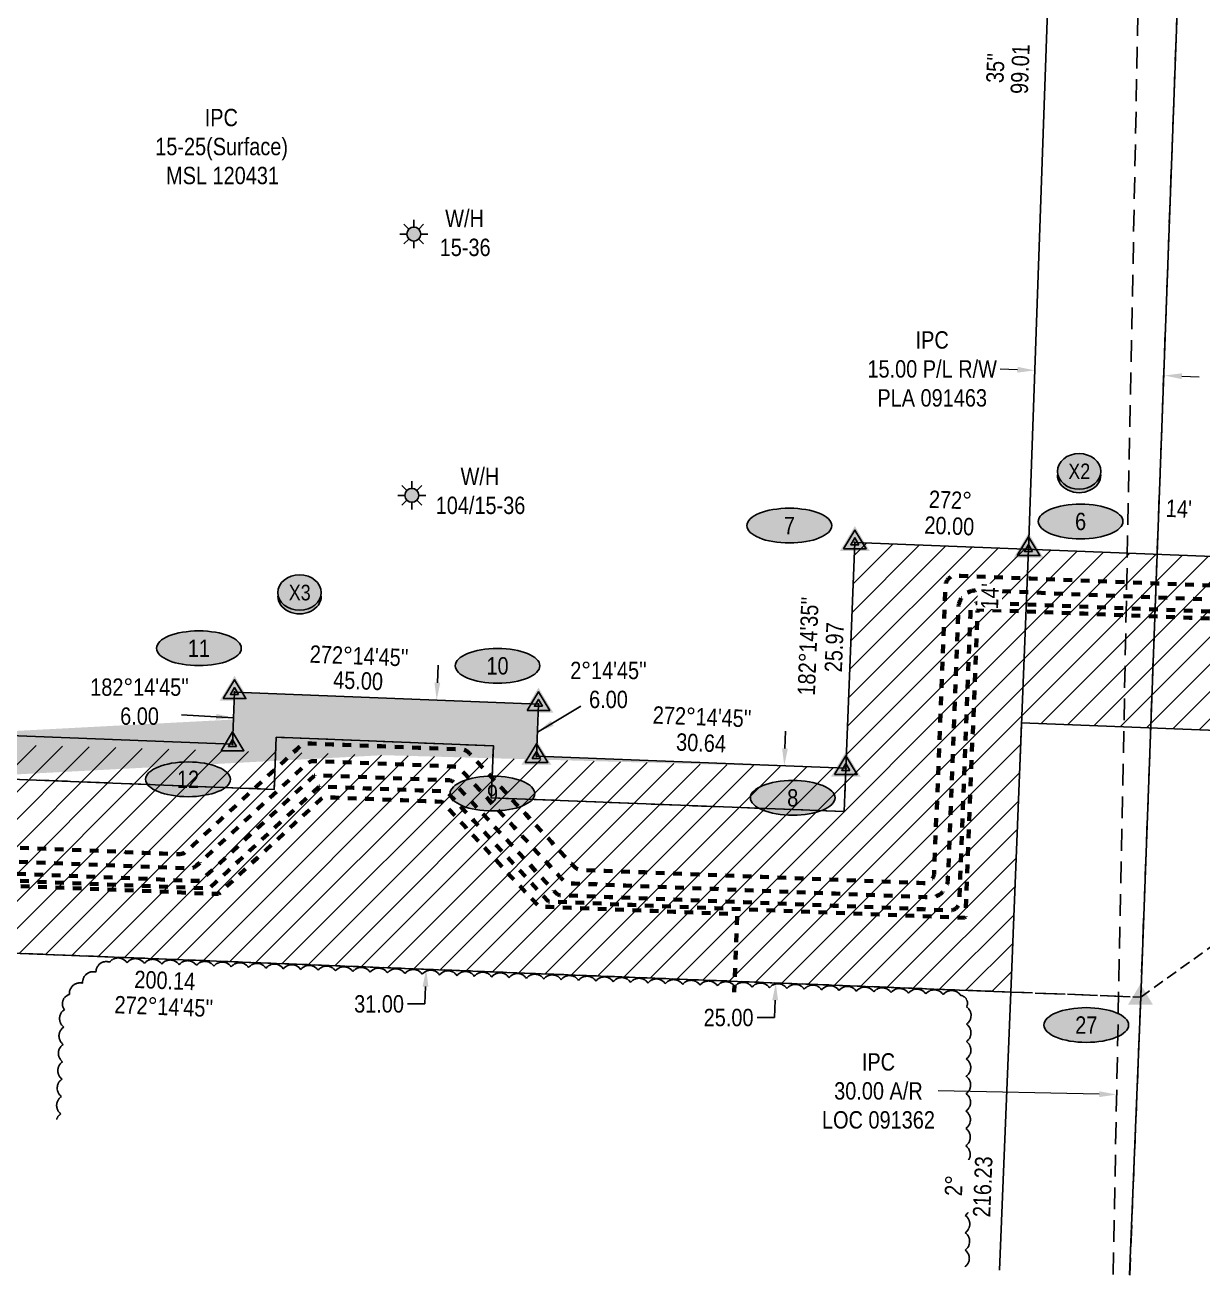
# Model space of a CAD drawing. Extents: x 394017 to 397185, y 6162863 to 6166407.
# Drawn here: x 396167 to 396844, y 6162883 to 6163602 of the extents above; entities that cross this region are included whole.
import ezdxf
from ezdxf.enums import TextEntityAlignment as Align

# ---------------------------------------------------------------- set-up
doc = ezdxf.new("R2010")
doc.units = 0
doc.header["$LTSCALE"] = 5
doc.header["$PDSIZE"] = 0.5
for name, pattern in [('0', [1, 1, 0]), ('foc-ACCESSROAD', [3.75, 2.5, -1.25]), ('foc-PROPOSED-HP', [2, 1, -1]), ('foc-TIELINE', [1.875, 1.25, -0.625]), ('HIDDEN2', [4.7625, 3.175, -1.5875])]:
    doc.linetypes.add(name, pattern=pattern)
doc.layers.get('Defpoints').update_dxf_attribs({"color": 9})
for name, color, linetype in [('AS-ROADS', 254, 'Continuous'), ('C-AR', 13, 'foc-ACCESSROAD'), ('C-RW', 13, 'Continuous'), ('C-WS', 13, 'foc-ACCESSROAD'), ('C-WS-S', 8, 'Continuous'), ('L-BD', 7, 'Continuous'), ('L-BD1', 253, 'Continuous'), ('L-MON', 1, 'Continuous'), ('L-TIE', 7, 'foc-TIELINE'), ('P-CROSSINGS', 250, 'Continuous'), ('P-ELEVATION', 7, 'Continuous'), ('P-PROPOSED', 10, 'Continuous'), ('P-PROPOSED-EXISTING-H', 59, 'Continuous'), ('P-PROPOSED-H', 21, 'Continuous'), ('P-TXT', 4, 'Continuous'), ('T-BUSH', 110, '0'), ('T-EXISTING TFA', 220, 'HIDDEN2')]:
    doc.layers.add(name, color=color, linetype=linetype)
for name, color, linetype, lineweight in [('C-AR-T', 13, 'Continuous', 9), ('C-RW-T', 13, 'Continuous', 9), ('C-WS-T', 13, 'Continuous', 9), ('PROPOSED HP', 240, 'foc-PROPOSED-HP', 60)]:
    doc.layers.add(name, color=color, linetype=linetype, lineweight=lineweight)
doc.styles.add('80', font='ARIALN.TTF', dxfattribs={"height": 10})
doc.styles.add('80CG', font='ARIALN.TTF', dxfattribs={"height": 10})
doc.styles.add('80L', font='ARIALN.TTF', dxfattribs={"height": 10})
doc.styles.add('Crossing', font='ARIALN.TTF', dxfattribs={"height": 10})
doc.dimstyles.new('Compass 5 000', dxfattribs={"dimscale": 5, "dimtxt": 9, "dimasz": 2, "dimexe": 0.2, "dimexo": 0.0625, "dimgap": 0.5, "dimtad": 0, "dimtih": 1, "dimtoh": 1, "dimzin": 0, "dimdsep": 46, "dimtxsty": '80CG', "dimcen": 0.1, "dimse1": 1, "dimse2": 1, "dimclrd": 256, "dimclrt": 256, "dimaunit": 1, "dimadec": 4, "dimazin": 0, "dimtfac": 0.06, "dimtofl": 0, "dimtmove": 0, "dimatfit": 1, "dimfxl": 0.2, "dimtolj": 1, "dimtzin": 0, "dimlwd": -1, "dimarcsym": 0})

# ---------------------------------------------------------------- blocks, each defined once
blk = doc.blocks.new('A$C13A22376')
at = {"layer": 'AS-ROADS', "const_width": 4.998, "flags": 128}
blk.add_lwpolyline([(395751.692, 6164935.574), (395688.898, 6164932.285), (395675.913, 6164937.15), (395670.17, 6164949.698), (395671.411, 6164974.767)], dxfattribs=at)
blk = doc.blocks.new('*D447')
at = {"layer": 'C-AR-T', "transparency": 16777216}
for p, q in [((396784.56, 6162986.61), (396691.82, 6162988.44)), ((396954.47, 6162983.26), (396964.47, 6162983.06))]:
    blk.add_line(p, q, dxfattribs=at)
for points in [[(396784.6, 6162988.28), (396784.53, 6162984.94), (396794.56, 6162986.41)], [(396954.51, 6162984.92), (396954.44, 6162981.59), (396944.47, 6162983.45)]]:
    blk.add_solid(points, dxfattribs=at)
at = {"layer": 'Defpoints', "color": 0, "transparency": 16777216}
for p in [(396794.45, 6162980.88), (396794.56, 6162986.41), (396944.37, 6162977.92)]:
    blk.add_point(p, dxfattribs=at)
at = {"layer": 'C-AR-T', "transparency": 16777216, "insert": (396657.55, 6162988.44), "char_height": 10, "attachment_point": 5, "style": '80CG'}
blk.add_mtext('\\A1;IPC\\P30.00 A/R\\PLOC 091362', dxfattribs=at)
blk = doc.blocks.new('*D449')
at = {"layer": 'C-RW-T', "transparency": 16777216}
for p, q in [((396737.54, 6163403.29), (396727.55, 6163403.69)), ((396832.05, 6163399.57), (396842.04, 6163399.17))]:
    blk.add_line(p, q, dxfattribs=at)
for points in [[(396737.6, 6163404.96), (396737.47, 6163401.63), (396747.53, 6163402.9)], [(396832.11, 6163401.23), (396831.98, 6163397.9), (396822.05, 6163399.96)]]:
    blk.add_solid(points, dxfattribs=at)
at = {"layer": 'Defpoints', "color": 0, "transparency": 16777216}
for p in [(396747.72, 6163407.75), (396822.25, 6163404.81), (396822.05, 6163399.96)]:
    blk.add_point(p, dxfattribs=at)
at = {"layer": 'C-RW-T', "transparency": 16777216, "insert": (396688.46, 6163403.69), "char_height": 10, "attachment_point": 5, "style": '80CG'}
blk.add_mtext('\\A1;IPC\\P15.00 P/L R/W\\PPLA 091463', dxfattribs=at)
blk = doc.blocks.new('xing2')
h = blk.add_hatch(color=50)
h.dxf.hatch_style = 1
edge = h.paths.add_edge_path()
edge.add_ellipse((0, 0), major_axis=(-12.5, 0), ratio=0.816297, start_angle=0, end_angle=360)
h = blk.add_hatch(color=250)
h.dxf.hatch_style = 1
edge = h.paths.add_edge_path()
edge.add_ellipse((0, -2.05), major_axis=(-12.5, 0), ratio=0.816297, start_angle=0, end_angle=180)
edge.add_line((12.5, -2.05), (12.5, 0))
edge.add_ellipse((0, 0), major_axis=(-12.5, 0), ratio=0.816297, start_angle=0, end_angle=180, ccw=False)
edge.add_line((-12.5, 0), (-12.5, -2.05))
at = {"color": 250}
blk.add_ellipse((0, 0), major_axis=(-12.5, 0), ratio=0.816297, dxfattribs=at)
blk.add_ellipse((0, -2.05), major_axis=(-12.5, 0), ratio=0.816297, start_param=0, end_param=3.141593, dxfattribs=at)
at = {"color": 250, "style": 'Crossing'}
blk.add_attdef('CROSSING', text='', height=9, dxfattribs=at).set_placement((0.09, 0.02), align=Align.MIDDLE_CENTER)
at = {"color": 250, "style": 'Crossing', "flags": 1}
for tag, p in [('OWNER', (0.09, -12.49)), ('DESCRIPTION', (0.09, -25.77)), ('LOCATION', (0.09, -39.3)), ('DWG_REF', (0.09, -52.84))]:
    blk.add_attdef(tag, text='', height=9, dxfattribs=at).set_placement(p, align=Align.MIDDLE_CENTER)
blk = doc.blocks.new('GAS')
h = blk.add_hatch(color=255)
h.dxf.hatch_style = 1
edge = h.paths.add_edge_path()
edge.add_arc((0, 0), 0.9, 0, 360)
for p, q in [((0, 0.81), (0, 1.62)), ((-0.81, 0), (-1.62, 0)), ((-0.57, 0.57), (-1.14, 1.14)), ((0.57, 0.57), (1.14, 1.14)), ((1.62, 0), (0.81, 0)), ((-0.57, -0.57), (-1.14, -1.14)), ((0, -0.81), (0, -1.62)), ((1.14, -1.14), (0.57, -0.57))]:
    blk.add_line(p, q)
blk.add_circle((0, 0), 0.8)
blk = doc.blocks.new('TRIA')
blk.add_hatch(color=255).paths.add_polyline_path([(-0.04, 1.52), (-1.47, -0.87), (1.39, -0.87)])
blk = doc.blocks.new('Hybrid_EC')
at = {"color": 251}
for points in [[(-1.3, -0.74), (0, 1.42), (1.3, -0.74)], [(0.47, -0.26), (0, 0.53), (-0.47, -0.26)]]:
    blk.add_lwpolyline(points, close=True, dxfattribs=at)
at = {"layer": 'Defpoints'}
blk.add_circle((0, 0), 0.05, dxfattribs=at)
at = {"xscale": 1.2, "yscale": 1.2, "zscale": 1.2}
blk.add_blockref('TRIA', (0.05, 0.06), dxfattribs=at)
blk = doc.blocks.new('we')
at = {"layer": 'P-ELEVATION'}
h = blk.add_hatch(color=111, dxfattribs=at)
h.dxf.hatch_style = 1
edge = h.paths.add_edge_path()
edge.add_ellipse((0, 0), major_axis=(-24.38, 0), ratio=0.410256, start_angle=0, end_angle=360)
at = {"layer": 'P-ELEVATION', "color": 7, "flags": 128}
blk.add_lwpolyline([(0, 0, 12.5, 0, 0), (-12.42, -6.43, 0, 0, 0)], format="xyseb", dxfattribs=at)
at = {"layer": 'P-ELEVATION', "color": 7}
blk.add_ellipse((0, 0), major_axis=(-24.38, 0), ratio=0.410256, dxfattribs=at)
at = {"layer": 'P-ELEVATION', "style": '80'}
blk.add_attdef('ELEVATION', text='', height=10, dxfattribs=at).set_placement((0, 0), align=Align.MIDDLE_CENTER)
blk = doc.blocks.new('STRIA')
blk.add_hatch(color=255).paths.add_polyline_path([(-0.04, 1.52), (-1.47, -0.87), (1.39, -0.87)])
blk = doc.blocks.new('STRIAA')
blk.add_blockref('STRIA', (0, 0))
blk = doc.blocks.new('STRIB')
at = {"color": 1}
blk.add_solid([(-1.12, -0.67), (-0.04, 1.13), (1.04, -0.67)], dxfattribs=at)
blk = doc.blocks.new('STRIBB')
blk.add_blockref('STRIB', (0, 0))
blk = doc.blocks.new('STRICC')
for name in ['STRIAA', 'STRIBB']:
    blk.add_blockref(name, (0, 0))
blk = doc.blocks.new('fdspike')
blk.add_blockref('STRICC', (0, 0))
blk = doc.blocks.new('*D491')
at = {"layer": 'Defpoints', "color": 0, "transparency": 16777216}
for p in [(396555.97, 6163177.33), (396551.1, 6163052.46), (396598.51, 6163050.61)]:
    blk.add_point(p, dxfattribs=at)
at = {"layer": 'P-TXT', "transparency": 16777216}
for p, q in [((396603.77, 6163185.47), (396604.16, 6163195.47)), ((396598.12, 6163040.62), (396597.73, 6163030.63)), ((396597.73, 6163030.63), (396587.73, 6163030.63))]:
    blk.add_line(p, q, dxfattribs=at)
for points in [[(396602.11, 6163185.54), (396605.44, 6163185.41), (396603.38, 6163175.48)], [(396596.46, 6163040.68), (396599.79, 6163040.55), (396598.51, 6163050.61)]]:
    blk.add_solid(points, dxfattribs=at)
at = {"layer": 'P-TXT', "transparency": 16777216, "insert": (396571.34, 6163030.63), "char_height": 10, "attachment_point": 5, "style": '80CG'}
blk.add_mtext('\\A1;25.00', dxfattribs=at)
blk = doc.blocks.new('*D492')
at = {"layer": 'Defpoints', "color": 0, "transparency": 16777216}
for p in [(396389.11, 6163213.85), (396383.07, 6163059.03), (396397.38, 6163058.47)]:
    blk.add_point(p, dxfattribs=at)
at = {"layer": 'P-TXT', "transparency": 16777216}
for p, q in [((396403.81, 6163223.29), (396404.2, 6163233.28)), ((396396.99, 6163048.48), (396396.6, 6163038.48)), ((396396.6, 6163038.48), (396386.6, 6163038.48))]:
    blk.add_line(p, q, dxfattribs=at)
for points in [[(396402.14, 6163223.35), (396405.47, 6163223.22), (396403.42, 6163213.29)], [(396395.32, 6163048.54), (396398.65, 6163048.41), (396397.38, 6163058.47)]]:
    blk.add_solid(points, dxfattribs=at)
at = {"layer": 'P-TXT', "transparency": 16777216, "insert": (396370.28, 6163038.48), "char_height": 10, "attachment_point": 5, "style": '80CG'}
blk.add_mtext('\\A1;31.00', dxfattribs=at)

msp = doc.modelspace()

# ---------------------------------------------------------------- hatches: boundary and pattern name
at = {"layer": 'P-PROPOSED-EXISTING-H'}
h = msp.add_hatch(dxfattribs=at)
h.set_pattern_fill('ANSI31', color=256, scale=3.5, style=0)
h.set_pattern_definition([(45, (-3396.142, 2759.127), (-7.857724106, 7.857724106), [])])
edge = h.paths.add_edge_path(flags=16)
edge.add_line((396638.755, 6163174.103), (396637.753, 6163149.132))
edge.add_line((396637.753, 6163149.132), (396434.848, 6163157.047))
edge.add_line((396434.848, 6163157.047), (396436.017, 6163187.013))
edge.add_line((396436.017, 6163187.013), (396311.157, 6163191.883))
edge.add_line((396311.157, 6163191.883), (396309.988, 6163161.917))
edge.add_line((396309.988, 6163161.917), (395796.82, 6163181.933))
edge.add_line((395796.82, 6163181.933), (395797.989, 6163211.9))
edge.add_line((395797.989, 6163211.9), (395673.129, 6163216.77))
edge.add_line((395673.129, 6163216.77), (395671.96, 6163186.803))
edge.add_line((395671.96, 6163186.803), (394733.983, 6163223.39))
edge.add_line((394733.983, 6163223.39), (394734.957, 6163248.371))
edge.add_line((394734.957, 6163248.371), (394636.399, 6163252.215))
edge.add_line((394636.399, 6163252.215), (394635.424, 6163227.234))
edge.add_line((394635.424, 6163227.234), (394341.116, 6163238.714))
h.paths.add_polyline_path([(394635.424, 6163227.234), (394341.116, 6163238.714), (394341.116, 6163138.674), (396733.669, 6163045.352), (396738.679, 6163170.205), (396739.882, 6163200.17), (397013.485, 6163189.498), (397018.142, 6163314.423), (397023.354, 6163454.255), (396998.381, 6163455.186), (396992.237, 6163290.367), (396643.966, 6163303.952), (396637.753, 6163149.132), (396434.848, 6163157.047), (396436.017, 6163187.013), (396311.157, 6163191.883), (396309.988, 6163161.917), (395796.82, 6163181.933), (395797.989, 6163211.9), (395673.129, 6163216.77), (395671.96, 6163186.803), (394733.983, 6163223.39), (394734.957, 6163248.371), (394636.399, 6163252.215)])
at = {"layer": 'P-PROPOSED-H'}
h = msp.add_hatch(color=256, dxfattribs=at)
h.dxf.hatch_style = 1
edge = h.paths.add_edge_path(flags=16)
edge.add_line((396638.755, 6163174.103), (396637.753, 6163149.132))
edge.add_line((396637.753, 6163149.132), (396434.848, 6163157.047))
edge.add_line((396434.848, 6163157.047), (396436.017, 6163187.013))
edge.add_line((396436.017, 6163187.013), (396311.157, 6163191.883))
edge.add_line((396311.157, 6163191.883), (396309.988, 6163161.917))
edge.add_line((396309.988, 6163161.917), (395796.82, 6163181.933))
edge.add_line((395796.82, 6163181.933), (395797.989, 6163211.9))
edge.add_line((395797.989, 6163211.9), (395673.129, 6163216.77))
edge.add_line((395673.129, 6163216.77), (395671.96, 6163186.803))
edge.add_line((395671.96, 6163186.803), (394733.983, 6163223.39))
edge.add_line((394733.983, 6163223.39), (394734.957, 6163248.371))
edge.add_line((394734.957, 6163248.371), (394636.399, 6163252.215))
edge.add_line((394636.399, 6163252.215), (394635.424, 6163227.234))
edge.add_line((394635.424, 6163227.234), (394341.116, 6163238.714))
h.paths.add_polyline_path([(396637.753, 6163149.132), (396638.755, 6163174.103), (396460.794, 6163181.044), (396461.963, 6163211.011), (396287.159, 6163217.829), (396285.99, 6163187.863), (395822.766, 6163205.931), (395823.935, 6163235.898), (395649.131, 6163242.716), (395647.962, 6163212.749), (394759.929, 6163247.388), (394760.903, 6163272.369), (394612.401, 6163278.161), (394611.426, 6163253.18), (394341.116, 6163263.724), (394341.116, 6163238.714), (394635.424, 6163227.234), (394636.399, 6163252.215), (394734.957, 6163248.371), (394733.983, 6163223.39), (395671.96, 6163186.803), (395673.129, 6163216.77), (395797.989, 6163211.9), (395796.82, 6163181.933), (396309.988, 6163161.917), (396311.157, 6163191.883), (396436.017, 6163187.013), (396434.848, 6163157.047)])

# ---------------------------------------------------------------- linework, layer by layer
at = {"layer": 'C-AR', "flags": 128}
msp.add_lwpolyline([(396792.519, 6162882.964), (396808.3, 6163682.428), (396810.47, 6163792.394), (396960.326, 6163786.521), (396957.818, 6163659.471), (397031.145, 6163656.529)], dxfattribs=at)
at = {"layer": 'C-RW'}
msp.add_lwpolyline([(396638.755, 6163174.103), (396637.753, 6163149.132), (396434.848, 6163157.047), (396436.017, 6163187.013), (396311.157, 6163191.883), (396309.988, 6163161.917), (395796.82, 6163181.933), (395797.989, 6163211.9), (395673.129, 6163216.77), (395671.96, 6163186.803), (394733.983, 6163223.39), (394734.957, 6163248.371), (394636.399, 6163252.215), (394635.424, 6163227.234), (394341.116, 6163238.714)], dxfattribs=at)
msp.add_polyline3d([(396727.251, 6162885.396, 0), (396733.669, 6163045.337, 0), (396743.89, 6163300.054, 0), (396761.397, 6163794.638, 0), (396836.34, 6163791.703, 0), (396832.06, 6163682.428, 0), (396808.441, 6163042.434, 0), (396802.057, 6162882.608, 0)], dxfattribs=at)
at = {"layer": 'C-WS', "flags": 128}
msp.add_lwpolyline([(395819.698, 6163863.42), (396087.454, 6163820.741), (396763.715, 6163794.049), (396836.34, 6163791.703), (396832.06, 6163682.428), (396808.441, 6163042.434), (396733.669, 6163045.337), (395808.001, 6163081.45), (395838.874, 6163860.363)], dxfattribs=at)
at = {"layer": 'C-WS'}
msp.add_lwpolyline([(394140.318, 6163146.506), (395553.307, 6163091.392), (395808.361, 6163081.436), (396733.669, 6163045.337), (396808.475, 6163042.43), (396802.073, 6162882.607)], dxfattribs=at)
at = {"layer": 'L-TIE', "flags": 128}
msp.add_lwpolyline([(396808.476, 6163042.434), (397013.485, 6163189.498)], dxfattribs=at)
at = {"layer": 'P-PROPOSED', "flags": 128}
msp.add_lwpolyline([(394341.116, 6163263.724), (394341.116, 6163138.674), (396733.669, 6163045.352), (396738.679, 6163170.205), (396739.882, 6163200.17), (397013.485, 6163189.498), (397018.142, 6163314.423), (397023.354, 6163454.255), (396998.381, 6163455.186), (396992.237, 6163290.367), (396643.966, 6163303.952), (396638.755, 6163174.103), (396460.794, 6163181.044), (396461.963, 6163211.011), (396287.159, 6163217.829), (396285.99, 6163187.863), (395822.766, 6163205.931), (395823.935, 6163235.898), (395649.131, 6163242.716), (395647.962, 6163212.749), (394759.929, 6163247.388), (394760.903, 6163272.369), (394612.401, 6163278.161), (394611.426, 6163253.18)], close=True, dxfattribs=at)
at = {"layer": 'PROPOSED HP', "flags": 128}
for points in [[(396123.884, 6163129.801), (396124.095, 6163129.793), (396124.307, 6163129.785), (396124.518, 6163129.776), (396124.729, 6163129.768), (396124.94, 6163129.76), (396125.152, 6163129.752), (396125.363, 6163129.743), (396125.574, 6163129.735), (396125.785, 6163129.727), (396125.997, 6163129.719), (396126.208, 6163129.71), (396128.25, 6163129.631), (396138.925, 6163129.214), (396149.599, 6163128.798), (396160.274, 6163128.382), (396170.948, 6163127.965), (396181.623, 6163127.549), (396192.298, 6163127.133), (396202.972, 6163126.716), (396213.647, 6163126.3), (396224.321, 6163125.884), (396234.996, 6163125.467), (396245.671, 6163125.051), (396252.684, 6163124.777), (396252.895, 6163124.769), (396253.106, 6163124.761), (396253.318, 6163124.753), (396253.529, 6163124.745), (396253.74, 6163124.736), (396253.951, 6163124.728), (396254.163, 6163124.72), (396254.374, 6163124.712), (396254.585, 6163124.703), (396254.796, 6163124.695), (396255.008, 6163124.687), (396255.373, 6163124.678), (396255.882, 6163124.702), (396256.393, 6163124.769), (396256.901, 6163124.88), (396257.399, 6163125.034), (396257.882, 6163125.231), (396258.346, 6163125.468), (396258.784, 6163125.741), (396259.194, 6163126.047), (396259.522, 6163126.333), (396259.677, 6163126.477), (396259.832, 6163126.62), (396259.987, 6163126.764), (396260.142, 6163126.907), (396260.298, 6163127.051), (396260.453, 6163127.194), (396260.608, 6163127.338), (396260.763, 6163127.482), (396260.918, 6163127.625), (396261.074, 6163127.769), (396261.229, 6163127.912), (396263.471, 6163129.986), (396268.686, 6163134.809), (396273.9, 6163139.632), (396279.115, 6163144.456), (396284.33, 6163149.279), (396289.544, 6163154.102), (396294.759, 6163158.925), (396299.974, 6163163.748), (396305.188, 6163168.571), (396310.403, 6163173.394), (396315.617, 6163178.217), (396320.832, 6163183.04), (396323.074, 6163185.114), (396323.23, 6163185.258), (396323.385, 6163185.401), (396323.54, 6163185.545), (396323.695, 6163185.689), (396323.85, 6163185.832), (396324.006, 6163185.976), (396324.161, 6163186.119), (396324.316, 6163186.263), (396324.471, 6163186.406), (396324.626, 6163186.55), (396324.782, 6163186.693), (396325.109, 6163186.98), (396325.519, 6163187.286), (396325.958, 6163187.559), (396326.421, 6163187.795), (396326.904, 6163187.992), (396327.403, 6163188.147), (396327.91, 6163188.258), (396328.421, 6163188.325), (396328.931, 6163188.348), (396329.296, 6163188.34), (396329.507, 6163188.331), (396329.718, 6163188.323), (396329.929, 6163188.315), (396330.141, 6163188.307), (396330.352, 6163188.299), (396330.563, 6163188.29), (396330.774, 6163188.282), (396330.986, 6163188.274), (396331.197, 6163188.266), (396331.408, 6163188.257), (396331.619, 6163188.249), (396336.287, 6163188.067), (396343.354, 6163187.791), (396350.421, 6163187.516), (396357.488, 6163187.24), (396364.555, 6163186.964), (396371.622, 6163186.689), (396378.689, 6163186.413), (396385.756, 6163186.138), (396392.823, 6163185.862), (396399.889, 6163185.586), (396406.956, 6163185.311), (396414.023, 6163185.035), (396415.434, 6163184.98), (396415.645, 6163184.972), (396415.857, 6163184.964), (396416.068, 6163184.955), (396416.279, 6163184.947), (396416.49, 6163184.939), (396416.702, 6163184.931), (396416.913, 6163184.922), (396417.124, 6163184.914), (396417.335, 6163184.906), (396417.547, 6163184.898), (396417.758, 6163184.889), (396418.272, 6163184.847), (396418.788, 6163184.761), (396419.299, 6163184.629), (396419.8, 6163184.452), (396420.285, 6163184.231), (396420.747, 6163183.97), (396421.183, 6163183.671), (396421.588, 6163183.338), (396421.958, 6163182.977), (396422.126, 6163182.796), (396422.273, 6163182.638), (396422.419, 6163182.479), (396422.565, 6163182.321), (396422.712, 6163182.163), (396422.858, 6163182.005), (396423.005, 6163181.846), (396423.151, 6163181.688), (396423.297, 6163181.53), (396423.444, 6163181.371), (396423.59, 6163181.213), (396425.157, 6163179.519), (396430.076, 6163174.201), (396434.995, 6163168.883), (396439.913, 6163163.565), (396444.832, 6163158.247), (396449.75, 6163152.929), (396454.669, 6163147.611), (396459.588, 6163142.294), (396464.506, 6163136.976), (396469.425, 6163131.658), (396474.344, 6163126.34), (396479.262, 6163121.022), (396480.829, 6163119.328), (396480.976, 6163119.169), (396481.122, 6163119.011), (396481.269, 6163118.853), (396481.415, 6163118.695), (396481.561, 6163118.536), (396481.708, 6163118.378), (396481.854, 6163118.22), (396482, 6163118.062), (396482.147, 6163117.903), (396482.293, 6163117.745), (396482.461, 6163117.563), (396482.832, 6163117.202), (396483.236, 6163116.87), (396483.672, 6163116.571), (396484.135, 6163116.31), (396484.619, 6163116.089), (396485.12, 6163115.912), (396485.631, 6163115.78), (396486.147, 6163115.693), (396486.662, 6163115.651), (396486.956, 6163115.64), (396487.249, 6163115.629), (396487.543, 6163115.617), (396487.837, 6163115.606), (396488.131, 6163115.594), (396488.425, 6163115.583), (396488.719, 6163115.571), (396489.013, 6163115.56), (396500.432, 6163115.114), (396522.976, 6163114.235), (396545.521, 6163113.356), (396568.065, 6163112.476), (396590.61, 6163111.597), (396613.154, 6163110.718), (396635.698, 6163109.838), (396658.243, 6163108.959), (396680.787, 6163108.08), (396683.285, 6163107.982, 0.4142136), (396689.614, 6163113.836), (396689.712, 6163116.334), (396695.96, 6163276.521), (396695.969, 6163276.766), (396695.979, 6163277.012), (396695.988, 6163277.257), (396695.998, 6163277.503), (396696.007, 6163277.749), (396696.017, 6163277.994), (396696.027, 6163278.24), (396696.036, 6163278.485), (396696.046, 6163278.731), (396696.055, 6163278.977), (396696.092, 6163279.471), (396696.181, 6163280.029), (396696.328, 6163280.592), (396696.533, 6163281.153), (396696.798, 6163281.702), (396697.122, 6163282.23), (396697.503, 6163282.728), (396697.936, 6163283.188), (396698.415, 6163283.6), (396698.931, 6163283.959), (396699.476, 6163284.26), (396700.04, 6163284.501), (396700.614, 6163284.681), (396701.188, 6163284.801), (396701.755, 6163284.864), (396702.307, 6163284.875), (396702.596, 6163284.864), (396702.841, 6163284.855), (396703.087, 6163284.845), (396703.332, 6163284.835), (396703.578, 6163284.826), (396703.824, 6163284.816), (396704.069, 6163284.807), (396704.315, 6163284.797), (396704.56, 6163284.788), (396704.806, 6163284.778), (396721.243, 6163284.137), (396745.207, 6163283.202), (396769.171, 6163282.268), (396793.135, 6163281.333), (396817.099, 6163280.398), (396841.063, 6163279.463), (396865.028, 6163278.529), (396888.992, 6163277.594), (396912.956, 6163276.659), (396936.92, 6163275.725), (396948.768, 6163275.263), (396949.068, 6163275.251), (396949.367, 6163275.239), (396949.666, 6163275.228), (396949.966, 6163275.216), (396950.265, 6163275.204), (396950.565, 6163275.193), (396950.864, 6163275.181), (396951.164, 6163275.169), (396951.463, 6163275.157), (396953.659, 6163275.072), (396959.515, 6163274.843), (396965.372, 6163274.615), (396971.228, 6163274.387), (396977.084, 6163274.158), (396982.94, 6163273.93), (396988.796, 6163273.701), (396994.652, 6163273.473), (397000.508, 6163273.245), (397006.364, 6163273.016), (397011.272, 6163272.825), (397011.572, 6163272.813), (397011.871, 6163272.801), (397012.17, 6163272.79), (397012.47, 6163272.778), (397012.769, 6163272.766), (397013.069, 6163272.755), (397013.368, 6163272.743), (397013.668, 6163272.731), (397013.967, 6163272.72), (397014.267, 6163272.708), (397014.451, 6163272.701), (397014.635, 6163272.694), (397014.819, 6163272.686), (397015.003, 6163272.679), (397015.187, 6163272.672)], [(397023.428, 6163264.345), (397022.698, 6163264.373), (397019.653, 6163264.492), (396960.092, 6163266.815), (396957.046, 6163266.934), (396716.627, 6163276.311), (396714.129, 6163276.408, 0.4142136), (396703.581, 6163266.652), (396703.483, 6163264.154), (396697.552, 6163112.09), (396697.455, 6163109.591, -0.4142136), (396686.907, 6163099.835), (396684.408, 6163099.933), (396667.197, 6163100.604), (396649.985, 6163101.275), (396632.773, 6163101.947), (396615.561, 6163102.618), (396598.349, 6163103.289), (396581.137, 6163103.961), (396563.925, 6163104.632), (396546.713, 6163105.303), (396529.501, 6163105.974), (396512.289, 6163106.646), (396495.078, 6163107.317), (396482.651, 6163107.802), (396482.437, 6163107.81), (396482.224, 6163107.818), (396482.011, 6163107.827), (396481.798, 6163107.835), (396481.585, 6163107.843), (396481.371, 6163107.852), (396481.158, 6163107.86), (396480.945, 6163107.868), (396480.732, 6163107.877), (396480.519, 6163107.885), (396480.306, 6163107.893), (396479.926, 6163107.915), (396479.416, 6163107.981), (396478.907, 6163108.091), (396478.406, 6163108.245), (396477.918, 6163108.443), (396477.449, 6163108.682), (396477.004, 6163108.96), (396476.587, 6163109.272), (396476.203, 6163109.615), (396475.923, 6163109.905), (396475.778, 6163110.062), (396475.633, 6163110.219), (396475.488, 6163110.375), (396475.343, 6163110.532), (396475.198, 6163110.688), (396475.054, 6163110.845), (396474.909, 6163111.002), (396474.764, 6163111.158), (396474.619, 6163111.315), (396474.474, 6163111.471), (396474.329, 6163111.628), (396471.264, 6163114.942), (396466.561, 6163120.027), (396461.858, 6163125.112), (396457.155, 6163130.197), (396452.452, 6163135.282), (396447.748, 6163140.367), (396443.045, 6163145.451), (396438.342, 6163150.536), (396433.639, 6163155.621), (396428.936, 6163160.706), (396424.233, 6163165.791), (396419.53, 6163170.875), (396419.031, 6163171.415), (396418.886, 6163171.572), (396418.741, 6163171.729), (396418.596, 6163171.885), (396418.451, 6163172.042), (396418.306, 6163172.199), (396418.162, 6163172.355), (396418.017, 6163172.512), (396417.872, 6163172.668), (396417.727, 6163172.825), (396417.582, 6163172.982), (396417.396, 6163173.182), (396417.027, 6163173.537), (396416.624, 6163173.863), (396416.19, 6163174.156), (396415.731, 6163174.413), (396415.251, 6163174.629), (396414.755, 6163174.803), (396414.249, 6163174.932), (396413.738, 6163175.017), (396413.229, 6163175.058), (396410.731, 6163175.156), (396335.443, 6163178.092), (396332.945, 6163178.19, 0.1989124), (396328.568, 6163176.574), (396326.732, 6163174.876), (396267.146, 6163119.763), (396265.31, 6163118.066, -0.1989124), (396260.934, 6163116.45), (396258.436, 6163116.547), (396126.07, 6163121.71), (396123.572, 6163121.807)], [(397018.098, 6163257.547), (397017.543, 6163257.569), (397015.766, 6163257.638), (396954.937, 6163260.011), (396953.16, 6163260.08), (396718.273, 6163269.241), (396718.072, 6163269.249), (396717.872, 6163269.257), (396717.671, 6163269.265), (396717.471, 6163269.273), (396717.271, 6163269.28), (396717.07, 6163269.288), (396716.87, 6163269.296), (396716.669, 6163269.304), (396716.469, 6163269.312), (396716.268, 6163269.32), (396716.068, 6163269.327), (396715.867, 6163269.335), (396715.56, 6163269.343), (396715.158, 6163269.325), (396714.754, 6163269.276), (396714.351, 6163269.193), (396713.956, 6163269.077), (396713.57, 6163268.93), (396713.199, 6163268.752), (396712.845, 6163268.545), (396712.511, 6163268.314), (396712.201, 6163268.059), (396711.914, 6163267.782), (396711.645, 6163267.48), (396711.4, 6163267.154), (396711.18, 6163266.807), (396710.988, 6163266.442), (396710.826, 6163266.062), (396710.696, 6163265.672), (396710.599, 6163265.275), (396710.534, 6163264.875), (396710.501, 6163264.476), (396710.493, 6163264.268), (396710.485, 6163264.067), (396710.477, 6163263.867), (396710.47, 6163263.666), (396710.462, 6163263.466), (396710.454, 6163263.265), (396710.446, 6163263.065), (396710.438, 6163262.865), (396710.431, 6163262.664), (396710.423, 6163262.464), (396710.415, 6163262.263), (396710.407, 6163262.063), (396710.149, 6163255.454), (396709.642, 6163242.438), (396709.134, 6163229.421), (396708.626, 6163216.404), (396708.119, 6163203.387), (396707.611, 6163190.371), (396707.103, 6163177.354), (396706.595, 6163164.337), (396706.088, 6163151.321), (396705.58, 6163138.304), (396705.072, 6163125.287), (396704.565, 6163112.271), (396704.076, 6163099.738), (396704.068, 6163099.538), (396704.06, 6163099.337), (396704.052, 6163099.137), (396704.045, 6163098.936), (396704.037, 6163098.736), (396704.029, 6163098.536), (396704.021, 6163098.335), (396704.013, 6163098.135), (396704.005, 6163097.934), (396703.998, 6163097.734), (396703.99, 6163097.533), (396703.982, 6163097.333), (396703.965, 6163097.019), (396703.915, 6163096.619), (396703.832, 6163096.22), (396703.717, 6163095.826), (396703.57, 6163095.44), (396703.392, 6163095.068), (396703.184, 6163094.712), (396702.95, 6163094.376), (396702.692, 6163094.063), (396702.413, 6163093.774), (396702.114, 6163093.51), (396701.791, 6163093.267), (396701.447, 6163093.049), (396701.083, 6163092.857), (396700.703, 6163092.696), (396700.312, 6163092.565), (396699.912, 6163092.467), (396699.508, 6163092.402), (396699.105, 6163092.37), (396698.705, 6163092.37), (396698.411, 6163092.381), (396698.117, 6163092.393), (396697.823, 6163092.404), (396697.529, 6163092.415), (396697.235, 6163092.427), (396696.941, 6163092.438), (396696.647, 6163092.45), (396696.353, 6163092.461), (396683.304, 6163092.97), (396657.499, 6163093.977), (396631.694, 6163094.983), (396605.89, 6163095.99), (396580.085, 6163096.996), (396554.28, 6163098.003), (396528.475, 6163099.009), (396502.671, 6163100.016), (396476.866, 6163101.022), (396476.635, 6163101.031), (396476.404, 6163101.04), (396476.174, 6163101.049), (396475.943, 6163101.058), (396475.713, 6163101.067), (396475.482, 6163101.076), (396475.251, 6163101.085), (396475.021, 6163101.094), (396474.79, 6163101.103), (396474.559, 6163101.112), (396474.321, 6163101.122), (396474.045, 6163101.149), (396473.77, 6163101.203), (396473.498, 6163101.282), (396473.233, 6163101.387), (396472.979, 6163101.516), (396472.739, 6163101.668), (396472.517, 6163101.839), (396472.313, 6163102.028), (396472.145, 6163102.208), (396471.988, 6163102.377), (396471.832, 6163102.547), (396471.675, 6163102.716), (396471.518, 6163102.886), (396471.361, 6163103.055), (396471.205, 6163103.225), (396471.048, 6163103.394), (396470.891, 6163103.563), (396470.734, 6163103.733), (396470.578, 6163103.902), (396466.264, 6163108.566), (396461.106, 6163114.142), (396455.948, 6163119.719), (396450.79, 6163125.296), (396445.632, 6163130.873), (396440.474, 6163136.449), (396435.316, 6163142.026), (396430.158, 6163147.603), (396425, 6163153.18), (396419.842, 6163158.756), (396414.684, 6163164.333), (396414.521, 6163164.509), (396414.358, 6163164.686), (396414.195, 6163164.862), (396414.032, 6163165.038), (396413.869, 6163165.214), (396413.706, 6163165.391), (396413.543, 6163165.567), (396413.38, 6163165.743), (396413.217, 6163165.92), (396413.054, 6163166.096), (396412.869, 6163166.289), (396412.651, 6163166.481), (396412.413, 6163166.653), (396412.157, 6163166.802), (396411.888, 6163166.926), (396411.609, 6163167.023), (396411.323, 6163167.092), (396411.036, 6163167.133), (396410.769, 6163167.148), (396410.529, 6163167.158), (396410.289, 6163167.167), (396410.049, 6163167.176), (396409.809, 6163167.186), (396409.569, 6163167.195), (396409.329, 6163167.204), (396409.089, 6163167.214), (396408.849, 6163167.223), (396408.61, 6163167.233), (396408.37, 6163167.242), (396337.18, 6163170.019), (396334.682, 6163170.116, 0.1989124), (396332.494, 6163169.308), (396330.659, 6163167.61), (396270.257, 6163111.743), (396268.421, 6163110.046, -0.1989124), (396266.233, 6163109.238), (396263.735, 6163109.335), (396123.373, 6163114.81), (396120.875, 6163114.907)]]:
    msp.add_lwpolyline(points, format="xyb", dxfattribs=at)
for points in [[(396103.935, 6163111.565), (396272.207, 6163105.002), (396272.287, 6163105.003), (396272.367, 6163105.012), (396272.447, 6163105.03), (396272.525, 6163105.056), (396272.599, 6163105.091), (396272.669, 6163105.133), (396272.733, 6163105.181), (396276.206, 6163108.392), (396282.808, 6163114.498), (396289.41, 6163120.604), (396296.012, 6163126.711), (396302.613, 6163132.817), (396309.215, 6163138.923), (396315.817, 6163145.029), (396322.419, 6163151.135), (396329.021, 6163157.242), (396335.623, 6163163.348), (396335.684, 6163163.399), (396335.751, 6163163.444), (396335.824, 6163163.482), (396335.9, 6163163.513), (396335.979, 6163163.535), (396336.059, 6163163.548), (396336.14, 6163163.553), (396340.16, 6163163.397), (396347.794, 6163163.1), (396355.428, 6163162.802), (396363.062, 6163162.504), (396370.696, 6163162.206), (396378.33, 6163161.909), (396385.964, 6163161.611), (396393.598, 6163161.313), (396401.232, 6163161.015), (396408.866, 6163160.718), (396408.945, 6163160.71), (396409.025, 6163160.695), (396409.103, 6163160.671), (396409.178, 6163160.638), (396409.25, 6163160.598), (396409.316, 6163160.551), (396409.376, 6163160.497), (396412.588, 6163157.026), (396418.695, 6163150.424), (396424.801, 6163143.822), (396430.907, 6163137.22), (396437.013, 6163130.619), (396443.12, 6163124.017), (396449.226, 6163117.415), (396455.332, 6163110.813), (396461.438, 6163104.211), (396467.544, 6163097.609), (396467.632, 6163097.528), (396467.734, 6163097.46), (396467.845, 6163097.409), (396467.963, 6163097.376), (396468.081, 6163097.362), (396515.837, 6163095.499), (396563.593, 6163093.636), (396611.349, 6163091.774), (396659.105, 6163089.911), (396706.86, 6163088.048), (396707.085, 6163088.073), (396707.308, 6163088.173), (396707.492, 6163088.343), (396707.609, 6163088.558), (396707.651, 6163088.78), (396709.023, 6163123.949), (396710.395, 6163159.117), (396711.767, 6163194.286), (396713.138, 6163229.454), (396714.51, 6163264.622), (396714.552, 6163264.845), (396714.669, 6163265.059), (396714.853, 6163265.23), (396715.076, 6163265.329), (396715.301, 6163265.354), (396775.838, 6163262.993), (396836.375, 6163260.632), (396896.912, 6163258.271), (396957.45, 6163255.91), (397017.987, 6163253.548)], [(396104.199, 6163108.552), (396277.418, 6163101.796), (396277.518, 6163101.796), (396277.618, 6163101.806), (396277.718, 6163101.824), (396277.817, 6163101.851), (396277.913, 6163101.888), (396278.005, 6163101.932), (396278.092, 6163101.984), (396278.174, 6163102.043), (396278.979, 6163102.784), (396284.255, 6163107.664), (396289.532, 6163112.544), (396294.808, 6163117.424), (396300.085, 6163122.305), (396305.361, 6163127.185), (396310.637, 6163132.065), (396315.914, 6163136.946), (396321.19, 6163141.826), (396326.467, 6163146.706), (396331.743, 6163151.587), (396337.02, 6163156.467), (396337.825, 6163157.207), (396337.906, 6163157.266), (396337.993, 6163157.318), (396338.086, 6163157.363), (396338.182, 6163157.399), (396338.28, 6163157.426), (396338.381, 6163157.445), (396338.481, 6163157.454), (396338.58, 6163157.454), (396345.056, 6163157.202), (396351.531, 6163156.949), (396358.006, 6163156.697), (396364.481, 6163156.444), (396370.956, 6163156.192), (396377.431, 6163155.939), (396383.906, 6163155.687), (396390.381, 6163155.434), (396396.856, 6163155.181), (396403.331, 6163154.929), (396406.058, 6163154.821), (396406.166, 6163154.805), (396406.273, 6163154.779), (396406.378, 6163154.743), (396406.479, 6163154.697), (396406.575, 6163154.641), (396406.664, 6163154.576), (396406.746, 6163154.504), (396408.965, 6163152.107), (396414.253, 6163146.39), (396419.541, 6163140.673), (396424.828, 6163134.956), (396430.116, 6163129.239), (396435.404, 6163123.522), (396440.691, 6163117.805), (396445.979, 6163112.089), (396451.267, 6163106.372), (396456.555, 6163100.655), (396461.842, 6163094.938), (396461.927, 6163094.855), (396462.021, 6163094.781), (396462.123, 6163094.717), (396462.232, 6163094.663), (396462.346, 6163094.621), (396462.463, 6163094.592), (396462.581, 6163094.575), (396468.8, 6163094.331), (396480.615, 6163093.871), (396492.43, 6163093.41), (396504.245, 6163092.949), (396516.06, 6163092.488), (396527.875, 6163092.027), (396539.69, 6163091.566), (396551.505, 6163091.106), (396563.32, 6163090.645), (396575.135, 6163090.184)], [(396576.233, 6163088.997), (396574.55, 6163045.84), (396574.525, 6163045.222)]]:
    msp.add_lwpolyline(points, dxfattribs=at)
at = {"layer": 'T-BUSH', "flags": 128}
msp.add_lwpolyline([(396184.779, 6162972.082, -0.1694396), (396187.238, 6162975.263, -0.5205671), (396187.574, 6162985.254, -0.5205671), (396187.91, 6162995.245, -0.5205671), (396188.247, 6163005.236, -0.5205671), (396188.583, 6163015.226, -0.5205671), (396188.92, 6163025.217, -0.5205671), (396189.256, 6163035.208, -0.5205671), (396192.132, 6163043.966, -0.5205671), (396199.774, 6163050.41, -0.5205671), (396207.416, 6163056.854, -0.5205671), (396215.312, 6163062.558, -0.5205671), (396225.301, 6163062.169, -0.5205671), (396235.29, 6163061.779, -0.5205671), (396245.279, 6163061.389, -0.5205671), (396255.267, 6163061, -0.5205671), (396265.256, 6163060.61, -0.5205671), (396275.245, 6163060.22, -0.5205671), (396285.234, 6163059.83, -0.5205671), (396295.223, 6163059.441, -0.5205671), (396305.211, 6163059.051, -0.5205671), (396315.2, 6163058.661, -0.5205671), (396325.189, 6163058.272, -0.5205671), (396335.178, 6163057.882, -0.5205671), (396345.167, 6163057.492, -0.5205671), (396355.155, 6163057.103, -0.5205671), (396365.144, 6163056.713, -0.5205671), (396375.133, 6163056.323, -0.5205671), (396385.122, 6163055.934, -0.5205671), (396395.111, 6163055.544, -0.5205671), (396405.099, 6163055.154, -0.5205671), (396415.088, 6163054.765, -0.5205671), (396425.077, 6163054.375, -0.5205671), (396435.066, 6163053.985, -0.5205671), (396445.055, 6163053.595, -0.5205671), (396455.043, 6163053.206, -0.5205671), (396465.032, 6163052.816, -0.5205671), (396475.021, 6163052.426, -0.5205671), (396485.01, 6163052.037, -0.5205671), (396494.999, 6163051.647, -0.5205671), (396504.987, 6163051.257, -0.5205671), (396514.976, 6163050.868, -0.5205671), (396524.965, 6163050.478, -0.5205671), (396534.954, 6163050.088, -0.5205671), (396544.943, 6163049.699, -0.5205671), (396554.931, 6163049.309, -0.5205671), (396564.92, 6163048.919, -0.5205671), (396574.909, 6163048.529, -0.5205671), (396584.898, 6163048.14, -0.5205671), (396594.887, 6163047.75, -0.5205671), (396604.875, 6163047.36, -0.5205671), (396614.864, 6163046.971, -0.5205671), (396624.853, 6163046.581, -0.5205671), (396634.842, 6163046.191, -0.5205671), (396644.831, 6163045.802, -0.5205671), (396654.819, 6163045.412, -0.5205671), (396664.808, 6163045.022, -0.5205671), (396674.797, 6163044.633, -0.5205671), (396684.786, 6163044.243, -0.5205671), (396694.775, 6163043.853, -0.5205671), (396704.763, 6163043.464, -0.5205671), (396708.259, 6163036.868, -0.5205671), (396708.196, 6163026.872, -0.5205671), (396708.134, 6163016.876, -0.5205671), (396708.071, 6163006.88, -0.5205671), (396708.008, 6162996.883, -0.5205671), (396707.945, 6162986.887, -0.5205671), (396707.883, 6162976.891, -0.5205671), (396707.82, 6162966.895, -0.5205671), (396707.757, 6162956.899, -0.5205671), (396707.695, 6162946.902, -0.5205671), (396707.632, 6162936.906, -0.5205671), (396707.569, 6162926.91, -0.5205671), (396707.506, 6162916.914, -0.5205671), (396707.444, 6162906.918, -0.5205671), (396707.381, 6162896.921, -0.5205671), (396707.321, 6162887.396)], format="xyb", dxfattribs=at)
at = {"layer": 'T-EXISTING TFA'}
msp.add_lwpolyline([(396638.755, 6163174.103), (396637.753, 6163149.132), (396434.848, 6163157.047), (396436.017, 6163187.013), (396311.157, 6163191.883), (396309.988, 6163161.917), (395796.82, 6163181.933), (395797.989, 6163211.9), (395673.129, 6163216.77), (395671.96, 6163186.803), (394733.983, 6163223.39), (394734.957, 6163248.371), (394636.399, 6163252.215), (394635.424, 6163227.234), (394341.116, 6163238.714)], dxfattribs=at)

# ---------------------------------------------------------------- block references
at = {"layer": 'AS-ROADS', "xscale": 5, "yscale": 5, "zscale": 5}
msp.add_blockref('A$C13A22376', (-1582363.018, -24661482.583), dxfattribs=at)
at = {"layer": 'C-WS-S', "color": 2}
for p, xscale, yscale, zscale in [((396390.235, 6163481.314), 4.998199134999994, 4.998199134999994, 24.99104999999981), ((396389.171, 6163331.034), 4.998199134999991, 4.998199134999991, 4.998199134999991)]:
    msp.add_blockref('GAS', p, dxfattribs=dict(at, xscale=xscale, yscale=yscale, zscale=zscale))
at = {"layer": 'L-BD', "xscale": 0.999639827, "yscale": 0.999639827, "zscale": 0.999639827}
for p, values in [((396773.839, 6163316.024), {'ELEVATION': '6'}), ((396606.295, 6163313.634), {'ELEVATION': '7'}), ((396266.638, 6163243.08), {'ELEVATION': '11'}), ((396438.42, 6163232.986), {'ELEVATION': '10'}), ((396260.386, 6163167.712), {'ELEVATION': '12'}), ((396435.517, 6163159.493), {'ELEVATION': '9'}), ((396608.229, 6163157.075), {'ELEVATION': '8'}), ((396777.109, 6163026.377), {'ELEVATION': '27'})]:
    msp.add_blockref('we', p, dxfattribs=at).add_auto_attribs(values)
at = {"layer": 'L-MON'}
for name, p, xscale, yscale, zscale in [('Hybrid_EC', (396643.966, 6163303.952), 5, 5, 5), ('Hybrid_EC', (396743.89, 6163300.054), 5, 5, 5), ('Hybrid_EC', (396287.159, 6163217.829), 5, 5, 5), ('Hybrid_EC', (396461.963, 6163211.011), 5, 5, 5), ('Hybrid_EC', (396285.99, 6163187.863), 5, 5, 5), ('Hybrid_EC', (396460.794, 6163181.044), 5, 5, 5), ('Hybrid_EC', (396638.755, 6163174.103), 5, 5, 5), ('fdspike', (396808.476, 6163042.434), 4.998199134999994, 4.998199134999994, 4.998199134999994)]:
    msp.add_blockref(name, p, dxfattribs=dict(at, xscale=xscale, yscale=yscale, zscale=zscale))
at = {"layer": 'P-CROSSINGS', "color": 6, "xscale": 0.999639827, "yscale": 0.999639827, "zscale": 0.999639827}
for p, values in [((396772.98, 6163344.827), {'CROSSING': 'X2'}), ((396324.539, 6163275.114), {'CROSSING': 'X3'})]:
    msp.add_blockref('xing2', p, dxfattribs=at).add_auto_attribs(values)

# ---------------------------------------------------------------- texts
at = {"layer": 'C-WS-T', "char_height": 9.9964, "attachment_point": 1, "style": '80L'}
for s, width, insert in [('\\pi67.047;IPC\\P\\pi38.582;15-25(Surface)\\P\\pi44.824;MSL 120431', 151.61779, (396202.945, 6163553.335)), ('\\pi3.8533;W/H \\P\\pi0.66887;15-36', 28.85171, (396404.481, 6163495.329)), ('\\pi23.099;W/H \\P\\pi8.7689;104/15-36', 67.34241, (396394.081, 6163346.952))]:
    msp.add_mtext_dynamic_manual_height_columns(s, width=width, gutter_width=50, heights=[0], dxfattribs=dict(at, insert=insert))
at = {"layer": 'L-BD', "style": '80L'}
for s, rotation, p in [("35''", 87.7571, (396724.796, 6163576.774)), ('99.01', 87.7571, (396739.03, 6163576.216)), ('200.14', 357.7545, (396247.044, 6163052.048)), ("272°14'45''", 357.7545, (396246.457, 6163037.065))]:
    msp.add_text(s, height=9.9964, rotation=rotation, dxfattribs=at).set_placement(p, align=Align.MIDDLE)
at = {"layer": 'L-BD1', "style": '80L'}
for s, rotation, p in [('272°', 357.7649, (396698.92, 6163328.474)), ("14'", 357.7663, (396830.332, 6163323.389)), ('20.00', 357.7649, (396698.335, 6163313.491)), ("182°14'35''", 87.7574, (396617.091, 6163244.238)), ('25.97', 87.7574, (396632.074, 6163243.651)), ("272°14'45''", 357.7545, (396358.791, 6163238.712)), ('45.00', 357.7545, (396358.233, 6163224.478)), ("272°14'45''", 357.7554, (396556.106, 6163203.681)), ('30.64', 357.7554, (396555.518, 6163188.697))]:
    msp.add_text(s, height=9.9964, rotation=rotation, dxfattribs=at).set_placement(p, align=Align.MIDDLE)
at = {"layer": 'L-BD1', "char_height": 9.9964, "attachment_point": 2, "style": '80L'}
for s, insert, width in [("2°14'45'' 6.00", (396502.239, 6163235.322), 44.38234), ("182°14'45''\\P6.00", (396232.499, 6163225.734), 25.98172)]:
    msp.add_mtext(s, dxfattribs=dict(at, insert=insert, width=width))

# ---------------------------------------------------------------- dimensions: what is measured, and where the dimension line sits
at = {"layer": 'C-AR-T', "color": 3}
dim = msp.add_linear_dim(base=(396794.561, 6162986.412), p1=(396944.365, 6162977.917), p2=(396794.452, 6162980.875), angle=178.869335, text='IPC\\P30.00 A/R\\PLOC 091362', dimstyle='Compass 5 000', dxfattribs=at)
dim.commit()
dim.dimension.update_dxf_attribs({"geometry": '*D447', "text_midpoint": (396657.553, 6162988.439), "dimtype": 161})
at = {"layer": 'C-RW-T', "color": 3}
dim = msp.add_linear_dim(base=(396822.055, 6163399.962), p1=(396747.722, 6163407.751), p2=(396822.246, 6163404.813), angle=357.742308, text='IPC\\P15.00 P/L R/W\\PPLA 091463', dimstyle='Compass 5 000', dxfattribs=at)
dim.commit()
dim.dimension.update_dxf_attribs({"geometry": '*D449', "text_midpoint": (396688.46, 6163403.688), "dimtype": 161})
at = {"layer": 'P-TXT'}
for base, p1, p2, angle, text, picture, middle in [((396397.378, 6163058.469), (396389.111, 6163213.853), (396383.072, 6163059.027), 267.766311, '31.00', '*D492', (396370.275, 6163038.484)), ((396598.51, 6163050.61), (396555.968, 6163177.332), (396551.097, 6163052.46), 267.765874, '25.00', '*D491', (396571.339, 6163030.625))]:
    dim = msp.add_linear_dim(base=base, p1=p1, p2=p2, angle=angle, text=text, dimstyle='Compass 5 000', dxfattribs=at)
    dim.commit()
    dim.dimension.update_dxf_attribs({"geometry": picture, "text_midpoint": middle, "dimtype": 161})

# ---------------------------------------------------------------- leaders
at = {"layer": 'L-BD1'}
for points in [[(396461.331, 6163194.813), (396486.417, 6163209.84)], [(396286.586, 6163203.122), (396256.702, 6163204.887)]]:
    msp.add_leader(points, dimstyle='Compass 5 000', dxfattribs=at)

# ---------------------------------------------------------------- next in the draw order: texts
at = {"layer": 'L-BD', "char_height": 9.9964, "attachment_point": 2, "style": '80L', "bg_fill": 3, "box_fill_scale": 1.2, "bg_fill_color": 256, "bg_fill_transparency": 0}
for s, insert, width, rotation in [("14'", (396716.616, 6163273.155), 10.61405, 87.7571), ('2°\\P216.23', (396695.855, 6162934.207), 25.98078, 87.7569)]:
    msp.add_mtext(s, dxfattribs=dict(at, insert=insert, width=width, rotation=rotation))

doc.saveas('drawing.dxf')
